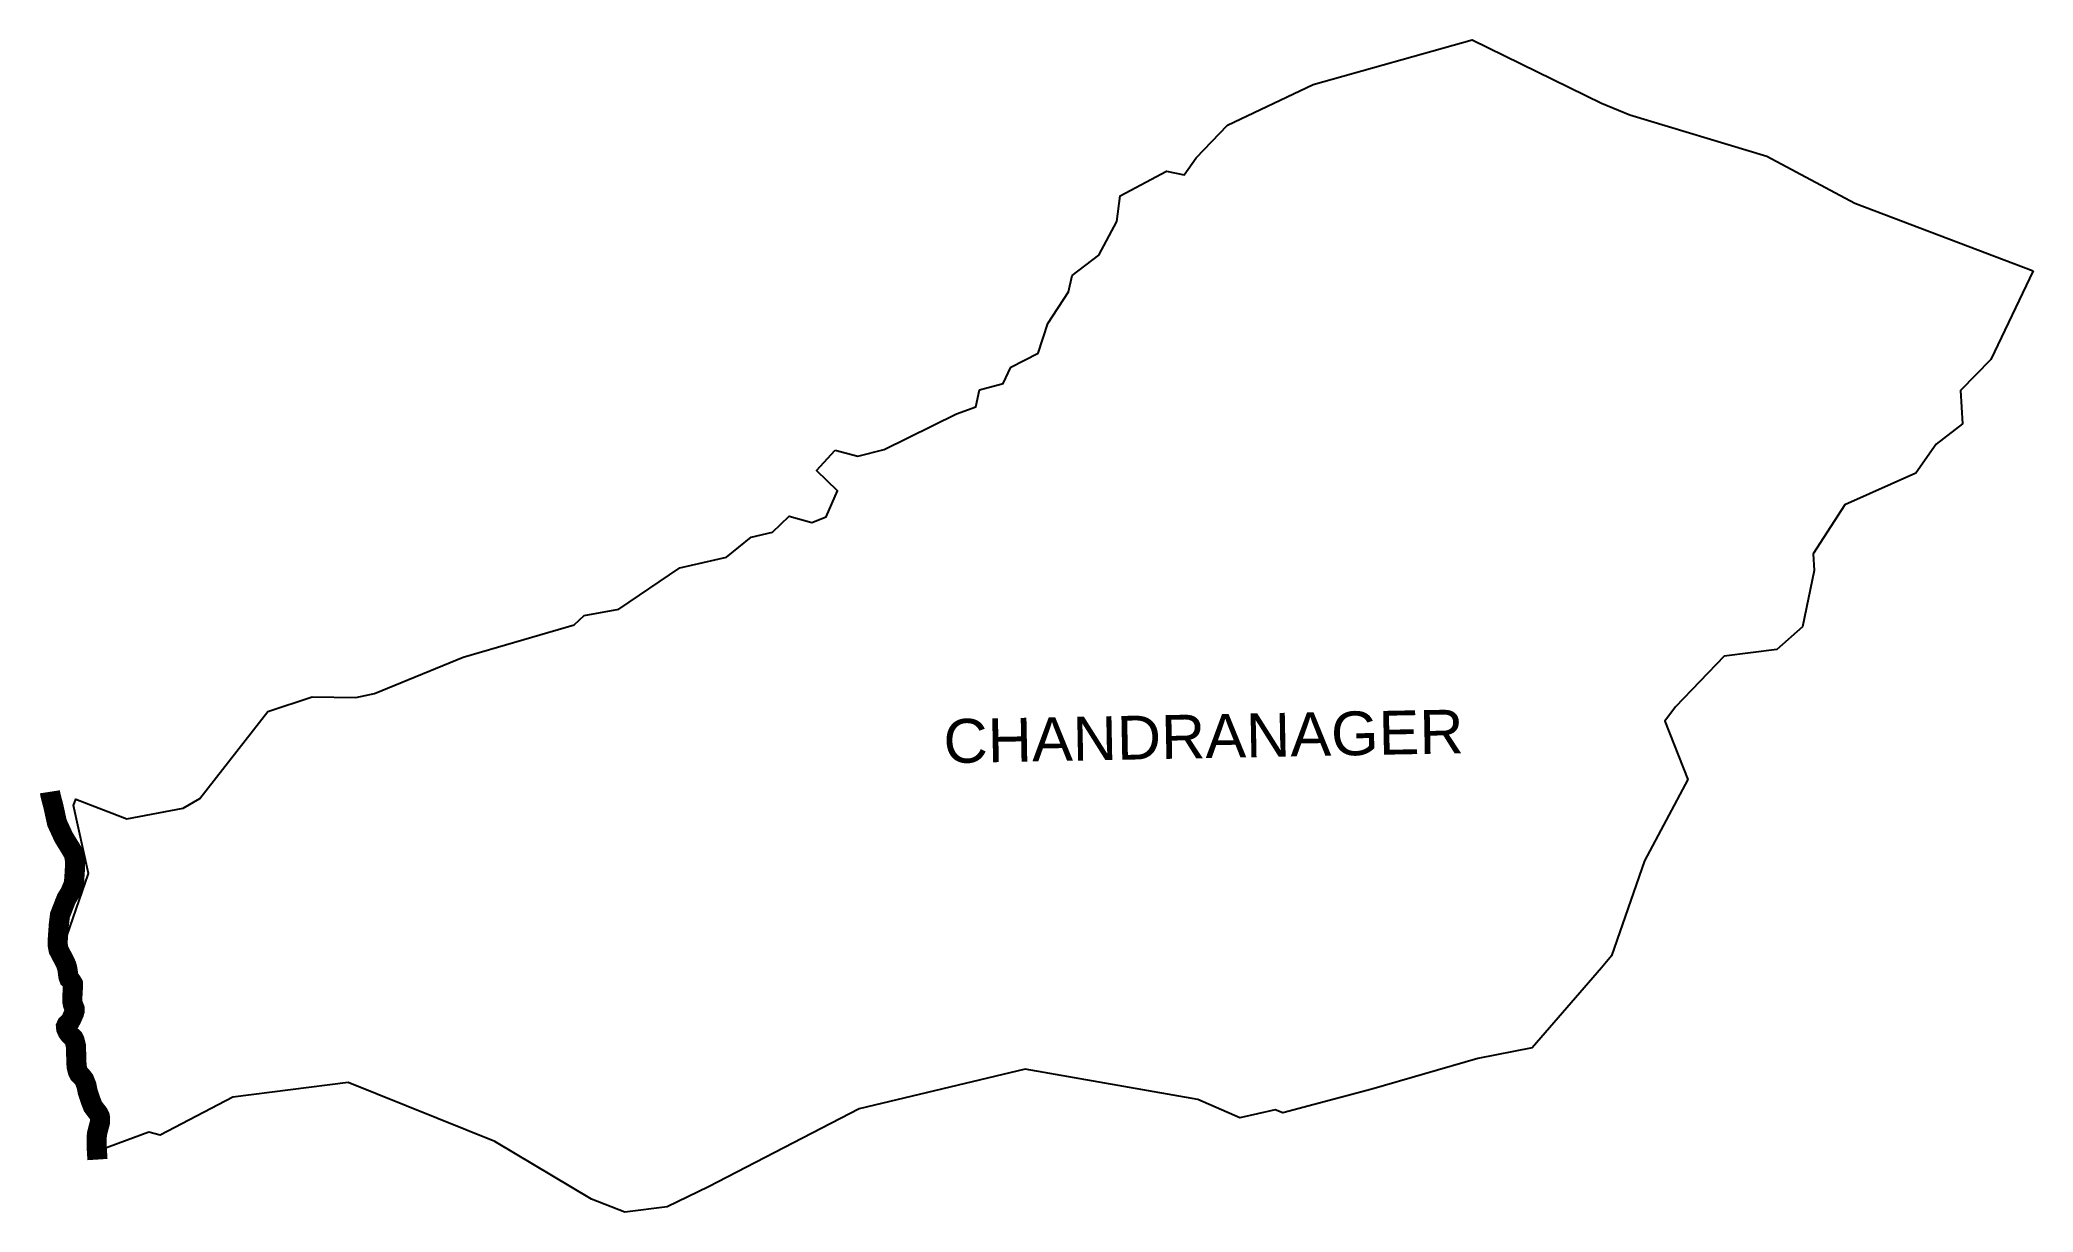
# Model space of a CAD drawing. Header units: metres. Extents: x 301469 to 306417, y 1961273 to 1964183.
import ezdxf

# ---------------------------------------------------------------- set-up
doc = ezdxf.new("R2010")
doc.units = ezdxf.units.M
for name, color, linetype in [('NATURALLY PROTECTED', 3, 'Continuous'), ('village', 3, 'Continuous'), ('VILLAGE NAME', 250, 'Continuous')]:
    doc.layers.add(name, color=color, linetype=linetype)
doc.styles.get("Standard").update_dxf_attribs({"font": 'calibri.ttf'})

msp = doc.modelspace()

# ---------------------------------------------------------------- linework, layer by layer
at = {"layer": 'NATURALLY PROTECTED', "color": 116, "true_color": 0x136734, "const_width": 50, "flags": 128}
msp.add_lwpolyline([(301494, 1962316.6), (301495.2, 1962308.8), (301502.9, 1962279.2), (301511.5, 1962239.8), (301528.1, 1962203.8), (301542, 1962181.2), (301553.4, 1962162.2), (301556.7, 1962144.2), (301555.8, 1962121), (301553.6, 1962089), (301544.4, 1962066.7), (301534.8, 1962051), (301519, 1962010.5), (301516.1, 1961987.3), (301513.4, 1961949.3), (301513.3, 1961936), (301515.5, 1961924.2), (301523.1, 1961909.8), (301530.6, 1961895.6), (301535.4, 1961884.7), (301537.4, 1961876.1), (301540, 1961857.4), (301541.9, 1961852.3), (301547.4, 1961846.1), (301551, 1961840.3), (301551.3, 1961835.4), (301550.7, 1961825.8), (301549.8, 1961810.1), (301549.5, 1961796.2), (301551.2, 1961788.2), (301555, 1961779), (301555.2, 1961772.5), (301553.9, 1961767.6), (301547.9, 1961753.8), (301543.7, 1961746.1), (301536.2, 1961739.3), (301533.9, 1961734.4), (301534.4, 1961728.6), (301538, 1961720.4), (301543.1, 1961713.6), (301552.7, 1961704.6), (301555, 1961700.2), (301558.3, 1961686.6), (301559.1, 1961667.2), (301559.6, 1961646.9), (301560.3, 1961634.3), (301563.3, 1961622.3), (301566.3, 1961616.4), (301572.3, 1961610.6), (301579, 1961602), (301584.6, 1961587.7), (301587.8, 1961571.8), (301594.1, 1961552.6), (301600.7, 1961535.6), (301607, 1961527.2), (301614.6, 1961517.4), (301617.5, 1961511.6), (301618.5, 1961505.9), (301618.3, 1961496.7), (301615.4, 1961485.4), (301613.3, 1961477.3), (301610.7, 1961467.1), (301610.1, 1961458.1), (301610, 1961434.8), (301612, 1961403.7)], dxfattribs=at)
at = {"layer": 'village', "flags": 128}
msp.add_lwpolyline([(303443.2, 1963164.4), (303499.4, 1963149.7)], dxfattribs=at)
at = {"layer": 'village', "color": 3, "true_color": 0x00ff00}
for points in [[(303499.4, 1963149.7, 0), (303564.5, 1963166.4, 0), (303744.1, 1963255, 0), (303792.7, 1963272.6, 0), (303801.5, 1963314.2, 0), (303860.6, 1963330.3, 0), (303879.7, 1963371.1, 0), (303947.2, 1963405.4, 0), (303970.8, 1963479.1, 0), (304022.5, 1963558.2, 0), (304031.5, 1963598.5, 0), (304097.6, 1963648.8, 0), (304142.2, 1963732.5, 0), (304151, 1963795.9, 0), (304265.6, 1963857.6, 0), (304309.7, 1963848.4, 0), (304339.5, 1963890.5, 0), (304417.3, 1963971.4, 0), (304629.6, 1964072.2, 0), (305024.7, 1964183.3, 0), (305345.6, 1964026.1, 0), (305415.6, 1963997.1, 0), (305755.9, 1963894.8, 0), (305974.4, 1963778.2, 0), (306417.1, 1963609.6, 0)], [(306417.1, 1963609.6, 0), (306312.3, 1963389.9, 0), (306237.2, 1963312.9, 0), (306242, 1963230.5, 0), (306176.4, 1963180, 0), (306126.3, 1963107.7, 0), (305949.3, 1963028.7, 0), (305871.1, 1962907.6, 0), (305873.9, 1962866, 0), (305844.8, 1962726.3, 0), (305780.6, 1962669.6, 0), (305650.4, 1962653.1, 0), (305529.1, 1962527.4, 0), (305503, 1962491.8, 0), (305559.6, 1962346.8, 0), (305452.1, 1962145, 0), (305370.8, 1961909.6, 0), (305345.4, 1961879.4, 0), (305173.9, 1961681.1, 0), (305038.3, 1961654.6, 0), (304775.6, 1961578.3, 0), (304554.4, 1961519.7, 0), (304535.9, 1961526.7, 0), (304447.8, 1961507.5, 0), (304343.8, 1961552.5, 0), (303914.9, 1961627.8, 0), (303502.8, 1961530, 0), (303128.9, 1961335.9, 0), (303026.5, 1961285.9, 0), (302920.9, 1961273.1, 0), (302838.4, 1961305.1, 0), (302598.4, 1961448.3, 0), (302234.7, 1961594.8, 0), (301947.7, 1961558.9, 0), (301768, 1961464.4, 0), (301739.9, 1961471.7, 0), (301603.1, 1961421.3, 0), (301594.5, 1961451.1, 0), (301628.1, 1961498.5, 0), (301596, 1961604.7, 0), (301555.3, 1961697.6, 0), (301560, 1961781.2, 0), (301528.5, 1961936.9, 0), (301589.9, 1962114.1, 0), (301552.3, 1962282.3, 0), (301558.5, 1962298.3, 0), (301685.3, 1962249.5, 0), (301825, 1962276.3, 0), (301865.9, 1962299.8, 0), (302035.1, 1962515.6, 0), (302144.8, 1962552.8, 0), (302253.5, 1962550.4, 0), (302299.7, 1962560.3, 0), (302519.7, 1962650.8, 0), (302795.6, 1962731.2, 0), (302819.9, 1962754.1, 0), (302906.2, 1962770.3, 0), (303057.7, 1962872.5, 0), (303173.6, 1962899.5, 0), (303234.4, 1962948.9, 0), (303287.5, 1962961.4, 0), (303328.8, 1963000.5, 0), (303385.1, 1962985.4, 0), (303420.8, 1962999.5, 0), (303449.3, 1963063.4, 0), (303396.8, 1963114.4, 0), (303443.2, 1963164.4, 0)]]:
    msp.add_polyline3d(points, dxfattribs=at)

# ---------------------------------------------------------------- texts
at = {"layer": 'VILLAGE NAME', "insert": (303711.1, 1962496.4), "char_height": 108.748, "attachment_point": 1, "rotation": 1.1028}
msp.add_mtext_dynamic_manual_height_columns('{\\fArial|b0|i0|c0|p34;CHANDRANAGER}', width=1571.314, gutter_width=543.7, heights=[0], dxfattribs=at)

doc.saveas('drawing.dxf')
